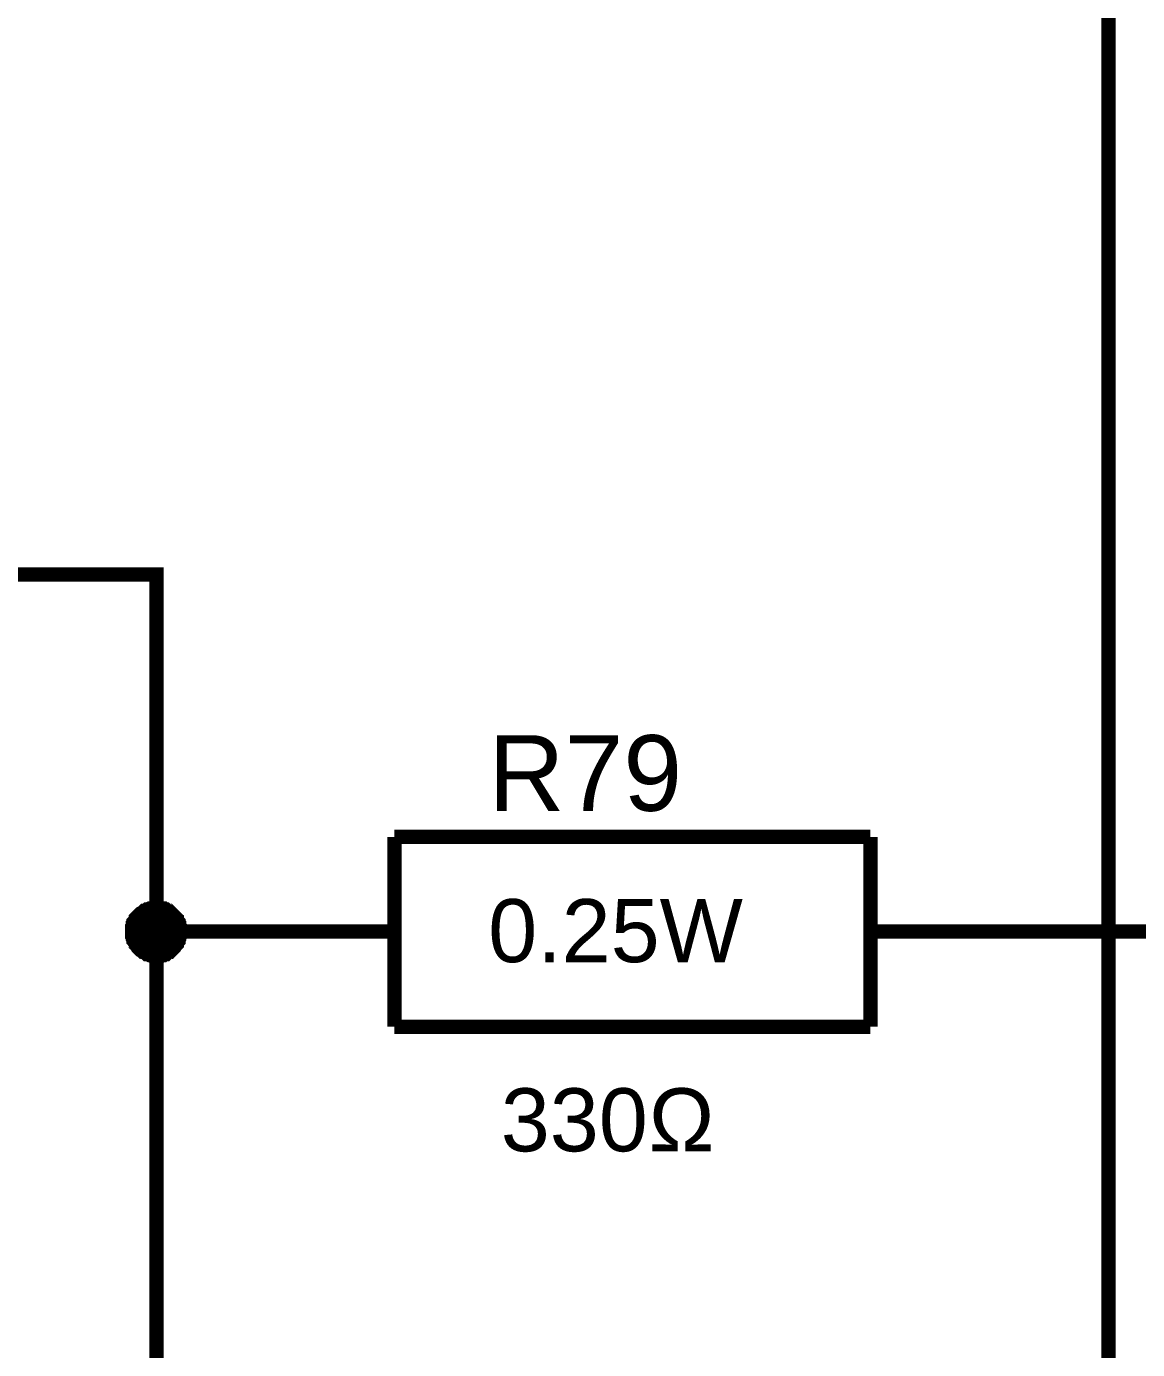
# Model space of a CAD drawing. Header units: millimetres. Extents: x -2024 to 917, y -725 to 13.
# Drawn here: x -1881.66 to -1858.32, y -310.44 to -282.65 of the extents above; entities that cross this region are included whole.
import ezdxf

# ---------------------------------------------------------------- set-up
doc = ezdxf.new("R2010")
doc.units = ezdxf.units.MM
doc.styles.get("Standard").update_dxf_attribs({"font": 'arial.ttf'})

msp = doc.modelspace()

# ---------------------------------------------------------------- linework, layer by layer
at = {"color": 7}
for points, const_width in [([(-1858.934, -271.671), (-1858.934, -311.661), (-1858.934, -314.161)], 0.3), ([(-1886.425, -294.158), (-1878.928, -294.158), (-1878.928, -301.659)], 0.3), ([(-1873.929, -299.672), (-1873.929, -303.663)], 0.3), ([(-1873.929, -299.672), (-1863.932, -299.672)], 0.3), ([(-1863.932, -299.672), (-1863.932, -303.663)], 0.3), ([(-1879.441, -301.659), (-1879.441, -301.626), (-1879.441, -301.61), (-1879.441, -301.577), (-1879.424, -301.56), (-1879.424, -301.527), (-1879.424, -301.51), (-1879.407, -301.494), (-1879.407, -301.461), (-1879.391, -301.444), (-1879.374, -301.427), (-1879.358, -301.394), (-1879.358, -301.378), (-1879.341, -301.361), (-1879.325, -301.345), (-1879.308, -301.328), (-1879.292, -301.312), (-1879.275, -301.295), (-1879.259, -301.278), (-1879.225, -301.262), (-1879.209, -301.245), (-1879.192, -301.229), (-1879.176, -301.229), (-1879.143, -301.212), (-1879.126, -301.196), (-1879.11, -301.196), (-1879.076, -301.179), (-1879.06, -301.179), (-1879.027, -301.179), (-1879.01, -301.163), (-1878.977, -301.163), (-1878.961, -301.163), (-1878.928, -301.163)], 0.3), ([(-1879.441, -301.659), (-1879.441, -301.626), (-1879.441, -301.61), (-1879.441, -301.577), (-1879.424, -301.56), (-1879.424, -301.527), (-1879.424, -301.51), (-1879.407, -301.494), (-1879.407, -301.461), (-1879.391, -301.444), (-1879.374, -301.427), (-1879.358, -301.394), (-1879.358, -301.378), (-1879.341, -301.361), (-1879.325, -301.345), (-1879.308, -301.328), (-1879.292, -301.312), (-1879.275, -301.295), (-1879.259, -301.278), (-1879.225, -301.262), (-1879.209, -301.245), (-1879.192, -301.229), (-1879.176, -301.229), (-1879.143, -301.212), (-1879.126, -301.196), (-1879.11, -301.196), (-1879.076, -301.179), (-1879.06, -301.179), (-1879.027, -301.179), (-1879.01, -301.163), (-1878.977, -301.163), (-1878.961, -301.163), (-1878.928, -301.163)], 0.3), ([(-1879.441, -301.659), (-1879.441, -301.626), (-1879.441, -301.61), (-1879.441, -301.577), (-1879.424, -301.56), (-1879.424, -301.527), (-1879.424, -301.51), (-1879.407, -301.494), (-1879.407, -301.461), (-1879.391, -301.444), (-1879.374, -301.427), (-1879.358, -301.394), (-1879.358, -301.378), (-1879.341, -301.361), (-1879.325, -301.345), (-1879.308, -301.328), (-1879.292, -301.312), (-1879.275, -301.295), (-1879.259, -301.278), (-1879.225, -301.262), (-1879.209, -301.245), (-1879.192, -301.229), (-1879.176, -301.229), (-1879.143, -301.212), (-1879.126, -301.196), (-1879.11, -301.196), (-1879.076, -301.179), (-1879.06, -301.179), (-1879.027, -301.179), (-1879.01, -301.163), (-1878.977, -301.163), (-1878.961, -301.163), (-1878.928, -301.163)], 0.3), ([(-1879.441, -301.659), (-1879.441, -301.626), (-1879.441, -301.61), (-1879.441, -301.577), (-1879.424, -301.56), (-1879.424, -301.527), (-1879.424, -301.51), (-1879.407, -301.494), (-1879.407, -301.461), (-1879.391, -301.444), (-1879.374, -301.427), (-1879.358, -301.394), (-1879.358, -301.378), (-1879.341, -301.361), (-1879.325, -301.345), (-1879.308, -301.328), (-1879.292, -301.312), (-1879.275, -301.295), (-1879.259, -301.278), (-1879.225, -301.262), (-1879.209, -301.245), (-1879.192, -301.229), (-1879.176, -301.229), (-1879.143, -301.212), (-1879.126, -301.196), (-1879.11, -301.196), (-1879.076, -301.179), (-1879.06, -301.179), (-1879.027, -301.179), (-1879.01, -301.163), (-1878.977, -301.163), (-1878.961, -301.163), (-1878.928, -301.163)], 0.3), ([(-1878.928, -301.163), (-1878.928, -301.163)], 0.3), ([(-1878.928, -301.163), (-1878.894, -301.163), (-1878.878, -301.163), (-1878.845, -301.163), (-1878.828, -301.179), (-1878.795, -301.179), (-1878.779, -301.179), (-1878.762, -301.196), (-1878.729, -301.196), (-1878.712, -301.212), (-1878.696, -301.229), (-1878.663, -301.229), (-1878.646, -301.245), (-1878.63, -301.262), (-1878.613, -301.278), (-1878.596, -301.295), (-1878.58, -301.312), (-1878.563, -301.328), (-1878.547, -301.345), (-1878.53, -301.361), (-1878.514, -301.378), (-1878.497, -301.394), (-1878.497, -301.427), (-1878.481, -301.444), (-1878.464, -301.461), (-1878.464, -301.494), (-1878.448, -301.51), (-1878.448, -301.527), (-1878.448, -301.56), (-1878.431, -301.577), (-1878.431, -301.61), (-1878.431, -301.626), (-1878.431, -301.659)], 0.3), ([(-1878.928, -301.163), (-1878.928, -301.163)], 0.3), ([(-1878.928, -301.163), (-1878.894, -301.163), (-1878.878, -301.163), (-1878.845, -301.163), (-1878.828, -301.179), (-1878.795, -301.179), (-1878.779, -301.179), (-1878.762, -301.196), (-1878.729, -301.196), (-1878.712, -301.212), (-1878.696, -301.229), (-1878.663, -301.229), (-1878.646, -301.245), (-1878.63, -301.262), (-1878.613, -301.278), (-1878.596, -301.295), (-1878.58, -301.312), (-1878.563, -301.328), (-1878.547, -301.345), (-1878.53, -301.361), (-1878.514, -301.378), (-1878.497, -301.394), (-1878.497, -301.427), (-1878.481, -301.444), (-1878.464, -301.461), (-1878.464, -301.494), (-1878.448, -301.51), (-1878.448, -301.527), (-1878.448, -301.56), (-1878.431, -301.577), (-1878.431, -301.61), (-1878.431, -301.626), (-1878.431, -301.659)], 0.3), ([(-1878.928, -301.163), (-1878.928, -301.163)], 0.3), ([(-1878.928, -301.163), (-1878.894, -301.163), (-1878.878, -301.163), (-1878.845, -301.163), (-1878.828, -301.179), (-1878.795, -301.179), (-1878.779, -301.179), (-1878.762, -301.196), (-1878.729, -301.196), (-1878.712, -301.212), (-1878.696, -301.229), (-1878.663, -301.229), (-1878.646, -301.245), (-1878.63, -301.262), (-1878.613, -301.278), (-1878.596, -301.295), (-1878.58, -301.312), (-1878.563, -301.328), (-1878.547, -301.345), (-1878.53, -301.361), (-1878.514, -301.378), (-1878.497, -301.394), (-1878.497, -301.427), (-1878.481, -301.444), (-1878.464, -301.461), (-1878.464, -301.494), (-1878.448, -301.51), (-1878.448, -301.527), (-1878.448, -301.56), (-1878.431, -301.577), (-1878.431, -301.61), (-1878.431, -301.626), (-1878.431, -301.659)], 0.3), ([(-1878.928, -301.163), (-1878.928, -301.163)], 0.3), ([(-1878.928, -301.163), (-1878.894, -301.163), (-1878.878, -301.163), (-1878.845, -301.163), (-1878.828, -301.179), (-1878.795, -301.179), (-1878.779, -301.179), (-1878.762, -301.196), (-1878.729, -301.196), (-1878.712, -301.212), (-1878.696, -301.229), (-1878.663, -301.229), (-1878.646, -301.245), (-1878.63, -301.262), (-1878.613, -301.278), (-1878.596, -301.295), (-1878.58, -301.312), (-1878.563, -301.328), (-1878.547, -301.345), (-1878.53, -301.361), (-1878.514, -301.378), (-1878.497, -301.394), (-1878.497, -301.427), (-1878.481, -301.444), (-1878.464, -301.461), (-1878.464, -301.494), (-1878.448, -301.51), (-1878.448, -301.527), (-1878.448, -301.56), (-1878.431, -301.577), (-1878.431, -301.61), (-1878.431, -301.626), (-1878.431, -301.659)], 0.3), ([(-1879.441, -301.659), (-1879.441, -301.626), (-1879.441, -301.61), (-1879.441, -301.577), (-1879.424, -301.56), (-1879.424, -301.527), (-1879.424, -301.51), (-1879.407, -301.494), (-1879.407, -301.461), (-1879.391, -301.444), (-1879.374, -301.427), (-1879.358, -301.394), (-1879.358, -301.378), (-1879.341, -301.361), (-1879.325, -301.345), (-1879.308, -301.328), (-1879.292, -301.312), (-1879.275, -301.295), (-1879.259, -301.278), (-1879.225, -301.262), (-1879.209, -301.245), (-1879.192, -301.229), (-1879.176, -301.229), (-1879.143, -301.212), (-1879.126, -301.196), (-1879.11, -301.196), (-1879.076, -301.179), (-1879.06, -301.179), (-1879.027, -301.179), (-1879.01, -301.163), (-1878.977, -301.163), (-1878.961, -301.163), (-1878.928, -301.163)], 0.0991), ([(-1879.441, -301.659), (-1879.441, -301.626), (-1879.441, -301.61), (-1879.441, -301.577), (-1879.424, -301.56), (-1879.424, -301.527), (-1879.424, -301.51), (-1879.407, -301.494), (-1879.407, -301.461), (-1879.391, -301.444), (-1879.374, -301.427), (-1879.358, -301.394), (-1879.358, -301.378), (-1879.341, -301.361), (-1879.325, -301.345), (-1879.308, -301.328), (-1879.292, -301.312), (-1879.275, -301.295), (-1879.259, -301.278), (-1879.225, -301.262), (-1879.209, -301.245), (-1879.192, -301.229), (-1879.176, -301.229), (-1879.143, -301.212), (-1879.126, -301.196), (-1879.11, -301.196), (-1879.076, -301.179), (-1879.06, -301.179), (-1879.027, -301.179), (-1879.01, -301.163), (-1878.977, -301.163), (-1878.961, -301.163), (-1878.928, -301.163)], 0.0991), ([(-1879.441, -301.659), (-1879.441, -301.626), (-1879.441, -301.61), (-1879.441, -301.577), (-1879.424, -301.56), (-1879.424, -301.527), (-1879.424, -301.51), (-1879.407, -301.494), (-1879.407, -301.461), (-1879.391, -301.444), (-1879.374, -301.427), (-1879.358, -301.394), (-1879.358, -301.378), (-1879.341, -301.361), (-1879.325, -301.345), (-1879.308, -301.328), (-1879.292, -301.312), (-1879.275, -301.295), (-1879.259, -301.278), (-1879.225, -301.262), (-1879.209, -301.245), (-1879.192, -301.229), (-1879.176, -301.229), (-1879.143, -301.212), (-1879.126, -301.196), (-1879.11, -301.196), (-1879.076, -301.179), (-1879.06, -301.179), (-1879.027, -301.179), (-1879.01, -301.163), (-1878.977, -301.163), (-1878.961, -301.163), (-1878.928, -301.163)], 0.0991), ([(-1879.441, -301.659), (-1879.441, -301.626), (-1879.441, -301.61), (-1879.441, -301.577), (-1879.424, -301.56), (-1879.424, -301.527), (-1879.424, -301.51), (-1879.407, -301.494), (-1879.407, -301.461), (-1879.391, -301.444), (-1879.374, -301.427), (-1879.358, -301.394), (-1879.358, -301.378), (-1879.341, -301.361), (-1879.325, -301.345), (-1879.308, -301.328), (-1879.292, -301.312), (-1879.275, -301.295), (-1879.259, -301.278), (-1879.225, -301.262), (-1879.209, -301.245), (-1879.192, -301.229), (-1879.176, -301.229), (-1879.143, -301.212), (-1879.126, -301.196), (-1879.11, -301.196), (-1879.076, -301.179), (-1879.06, -301.179), (-1879.027, -301.179), (-1879.01, -301.163), (-1878.977, -301.163), (-1878.961, -301.163), (-1878.928, -301.163)], 0.0991), ([(-1878.928, -301.163), (-1878.928, -301.163)], 0.0991), ([(-1878.928, -301.163), (-1878.894, -301.163), (-1878.878, -301.163), (-1878.845, -301.163), (-1878.828, -301.179), (-1878.795, -301.179), (-1878.779, -301.179), (-1878.762, -301.196), (-1878.729, -301.196), (-1878.712, -301.212), (-1878.696, -301.229), (-1878.663, -301.229), (-1878.646, -301.245), (-1878.63, -301.262), (-1878.613, -301.278), (-1878.596, -301.295), (-1878.58, -301.312), (-1878.563, -301.328), (-1878.547, -301.345), (-1878.53, -301.361), (-1878.514, -301.378), (-1878.497, -301.394), (-1878.497, -301.427), (-1878.481, -301.444), (-1878.464, -301.461), (-1878.464, -301.494), (-1878.448, -301.51), (-1878.448, -301.527), (-1878.448, -301.56), (-1878.431, -301.577), (-1878.431, -301.61), (-1878.431, -301.626), (-1878.431, -301.659)], 0.0991), ([(-1878.928, -301.163), (-1878.928, -301.163)], 0.0991), ([(-1878.928, -301.163), (-1878.894, -301.163), (-1878.878, -301.163), (-1878.845, -301.163), (-1878.828, -301.179), (-1878.795, -301.179), (-1878.779, -301.179), (-1878.762, -301.196), (-1878.729, -301.196), (-1878.712, -301.212), (-1878.696, -301.229), (-1878.663, -301.229), (-1878.646, -301.245), (-1878.63, -301.262), (-1878.613, -301.278), (-1878.596, -301.295), (-1878.58, -301.312), (-1878.563, -301.328), (-1878.547, -301.345), (-1878.53, -301.361), (-1878.514, -301.378), (-1878.497, -301.394), (-1878.497, -301.427), (-1878.481, -301.444), (-1878.464, -301.461), (-1878.464, -301.494), (-1878.448, -301.51), (-1878.448, -301.527), (-1878.448, -301.56), (-1878.431, -301.577), (-1878.431, -301.61), (-1878.431, -301.626), (-1878.431, -301.659)], 0.0991), ([(-1878.928, -301.163), (-1878.928, -301.163)], 0.0991), ([(-1878.928, -301.163), (-1878.894, -301.163), (-1878.878, -301.163), (-1878.845, -301.163), (-1878.828, -301.179), (-1878.795, -301.179), (-1878.779, -301.179), (-1878.762, -301.196), (-1878.729, -301.196), (-1878.712, -301.212), (-1878.696, -301.229), (-1878.663, -301.229), (-1878.646, -301.245), (-1878.63, -301.262), (-1878.613, -301.278), (-1878.596, -301.295), (-1878.58, -301.312), (-1878.563, -301.328), (-1878.547, -301.345), (-1878.53, -301.361), (-1878.514, -301.378), (-1878.497, -301.394), (-1878.497, -301.427), (-1878.481, -301.444), (-1878.464, -301.461), (-1878.464, -301.494), (-1878.448, -301.51), (-1878.448, -301.527), (-1878.448, -301.56), (-1878.431, -301.577), (-1878.431, -301.61), (-1878.431, -301.626), (-1878.431, -301.659)], 0.0991), ([(-1878.928, -301.163), (-1878.928, -301.163)], 0.0991), ([(-1878.928, -301.163), (-1878.894, -301.163), (-1878.878, -301.163), (-1878.845, -301.163), (-1878.828, -301.179), (-1878.795, -301.179), (-1878.779, -301.179), (-1878.762, -301.196), (-1878.729, -301.196), (-1878.712, -301.212), (-1878.696, -301.229), (-1878.663, -301.229), (-1878.646, -301.245), (-1878.63, -301.262), (-1878.613, -301.278), (-1878.596, -301.295), (-1878.58, -301.312), (-1878.563, -301.328), (-1878.547, -301.345), (-1878.53, -301.361), (-1878.514, -301.378), (-1878.497, -301.394), (-1878.497, -301.427), (-1878.481, -301.444), (-1878.464, -301.461), (-1878.464, -301.494), (-1878.448, -301.51), (-1878.448, -301.527), (-1878.448, -301.56), (-1878.431, -301.577), (-1878.431, -301.61), (-1878.431, -301.626), (-1878.431, -301.659)], 0.0991), ([(-1878.928, -302.173), (-1878.961, -302.173), (-1878.977, -302.173), (-1879.01, -302.173), (-1879.027, -302.156), (-1879.06, -302.156), (-1879.076, -302.156), (-1879.11, -302.14), (-1879.126, -302.14), (-1879.143, -302.123), (-1879.176, -302.106), (-1879.192, -302.09), (-1879.209, -302.09), (-1879.225, -302.073), (-1879.259, -302.057), (-1879.275, -302.04), (-1879.292, -302.024), (-1879.308, -302.007), (-1879.325, -301.99), (-1879.341, -301.957), (-1879.358, -301.941), (-1879.358, -301.924), (-1879.374, -301.908), (-1879.391, -301.875), (-1879.407, -301.858), (-1879.407, -301.841), (-1879.424, -301.808), (-1879.424, -301.792), (-1879.424, -301.759), (-1879.441, -301.742), (-1879.441, -301.709), (-1879.441, -301.692), (-1879.441, -301.659)], 0.3), ([(-1879.441, -301.659), (-1879.441, -301.659)], 0.3), ([(-1878.928, -302.173), (-1878.961, -302.173), (-1878.977, -302.173), (-1879.01, -302.173), (-1879.027, -302.156), (-1879.06, -302.156), (-1879.076, -302.156), (-1879.11, -302.14), (-1879.126, -302.14), (-1879.143, -302.123), (-1879.176, -302.106), (-1879.192, -302.09), (-1879.209, -302.09), (-1879.225, -302.073), (-1879.259, -302.057), (-1879.275, -302.04), (-1879.292, -302.024), (-1879.308, -302.007), (-1879.325, -301.99), (-1879.341, -301.957), (-1879.358, -301.941), (-1879.358, -301.924), (-1879.374, -301.908), (-1879.391, -301.875), (-1879.407, -301.858), (-1879.407, -301.841), (-1879.424, -301.808), (-1879.424, -301.792), (-1879.424, -301.759), (-1879.441, -301.742), (-1879.441, -301.709), (-1879.441, -301.692), (-1879.441, -301.659)], 0.3), ([(-1879.441, -301.659), (-1879.441, -301.659)], 0.3), ([(-1878.928, -302.173), (-1878.961, -302.173), (-1878.977, -302.173), (-1879.01, -302.173), (-1879.027, -302.156), (-1879.06, -302.156), (-1879.076, -302.156), (-1879.11, -302.14), (-1879.126, -302.14), (-1879.143, -302.123), (-1879.176, -302.106), (-1879.192, -302.09), (-1879.209, -302.09), (-1879.225, -302.073), (-1879.259, -302.057), (-1879.275, -302.04), (-1879.292, -302.024), (-1879.308, -302.007), (-1879.325, -301.99), (-1879.341, -301.957), (-1879.358, -301.941), (-1879.358, -301.924), (-1879.374, -301.908), (-1879.391, -301.875), (-1879.407, -301.858), (-1879.407, -301.841), (-1879.424, -301.808), (-1879.424, -301.792), (-1879.424, -301.759), (-1879.441, -301.742), (-1879.441, -301.709), (-1879.441, -301.692), (-1879.441, -301.659)], 0.3), ([(-1879.441, -301.659), (-1879.441, -301.659)], 0.3), ([(-1878.928, -302.173), (-1878.961, -302.173), (-1878.977, -302.173), (-1879.01, -302.173), (-1879.027, -302.156), (-1879.06, -302.156), (-1879.076, -302.156), (-1879.11, -302.14), (-1879.126, -302.14), (-1879.143, -302.123), (-1879.176, -302.106), (-1879.192, -302.09), (-1879.209, -302.09), (-1879.225, -302.073), (-1879.259, -302.057), (-1879.275, -302.04), (-1879.292, -302.024), (-1879.308, -302.007), (-1879.325, -301.99), (-1879.341, -301.957), (-1879.358, -301.941), (-1879.358, -301.924), (-1879.374, -301.908), (-1879.391, -301.875), (-1879.407, -301.858), (-1879.407, -301.841), (-1879.424, -301.808), (-1879.424, -301.792), (-1879.424, -301.759), (-1879.441, -301.742), (-1879.441, -301.709), (-1879.441, -301.692), (-1879.441, -301.659)], 0.3), ([(-1879.441, -301.659), (-1879.441, -301.659)], 0.3), ([(-1866.431, -316.662), (-1878.928, -316.662), (-1878.928, -301.659), (-1876.428, -301.659)], 0.3), ([(-1878.431, -301.659), (-1878.431, -301.692), (-1878.431, -301.709), (-1878.431, -301.742), (-1878.448, -301.759), (-1878.448, -301.792), (-1878.448, -301.808), (-1878.464, -301.841), (-1878.464, -301.858), (-1878.481, -301.875), (-1878.497, -301.908), (-1878.497, -301.924), (-1878.514, -301.941), (-1878.53, -301.957), (-1878.547, -301.99), (-1878.563, -302.007), (-1878.58, -302.024), (-1878.596, -302.04), (-1878.613, -302.057), (-1878.63, -302.073), (-1878.646, -302.09), (-1878.663, -302.09), (-1878.696, -302.106), (-1878.712, -302.123), (-1878.729, -302.14), (-1878.762, -302.14), (-1878.779, -302.156), (-1878.795, -302.156), (-1878.828, -302.156), (-1878.845, -302.173), (-1878.878, -302.173), (-1878.894, -302.173), (-1878.928, -302.173)], 0.3), ([(-1878.431, -301.659), (-1878.431, -301.692), (-1878.431, -301.709), (-1878.431, -301.742), (-1878.448, -301.759), (-1878.448, -301.792), (-1878.448, -301.808), (-1878.464, -301.841), (-1878.464, -301.858), (-1878.481, -301.875), (-1878.497, -301.908), (-1878.497, -301.924), (-1878.514, -301.941), (-1878.53, -301.957), (-1878.547, -301.99), (-1878.563, -302.007), (-1878.58, -302.024), (-1878.596, -302.04), (-1878.613, -302.057), (-1878.63, -302.073), (-1878.646, -302.09), (-1878.663, -302.09), (-1878.696, -302.106), (-1878.712, -302.123), (-1878.729, -302.14), (-1878.762, -302.14), (-1878.779, -302.156), (-1878.795, -302.156), (-1878.828, -302.156), (-1878.845, -302.173), (-1878.878, -302.173), (-1878.894, -302.173), (-1878.928, -302.173)], 0.3), ([(-1878.431, -301.659), (-1878.431, -301.692), (-1878.431, -301.709), (-1878.431, -301.742), (-1878.448, -301.759), (-1878.448, -301.792), (-1878.448, -301.808), (-1878.464, -301.841), (-1878.464, -301.858), (-1878.481, -301.875), (-1878.497, -301.908), (-1878.497, -301.924), (-1878.514, -301.941), (-1878.53, -301.957), (-1878.547, -301.99), (-1878.563, -302.007), (-1878.58, -302.024), (-1878.596, -302.04), (-1878.613, -302.057), (-1878.63, -302.073), (-1878.646, -302.09), (-1878.663, -302.09), (-1878.696, -302.106), (-1878.712, -302.123), (-1878.729, -302.14), (-1878.762, -302.14), (-1878.779, -302.156), (-1878.795, -302.156), (-1878.828, -302.156), (-1878.845, -302.173), (-1878.878, -302.173), (-1878.894, -302.173), (-1878.928, -302.173)], 0.3), ([(-1878.431, -301.659), (-1878.431, -301.692), (-1878.431, -301.709), (-1878.431, -301.742), (-1878.448, -301.759), (-1878.448, -301.792), (-1878.448, -301.808), (-1878.464, -301.841), (-1878.464, -301.858), (-1878.481, -301.875), (-1878.497, -301.908), (-1878.497, -301.924), (-1878.514, -301.941), (-1878.53, -301.957), (-1878.547, -301.99), (-1878.563, -302.007), (-1878.58, -302.024), (-1878.596, -302.04), (-1878.613, -302.057), (-1878.63, -302.073), (-1878.646, -302.09), (-1878.663, -302.09), (-1878.696, -302.106), (-1878.712, -302.123), (-1878.729, -302.14), (-1878.762, -302.14), (-1878.779, -302.156), (-1878.795, -302.156), (-1878.828, -302.156), (-1878.845, -302.173), (-1878.878, -302.173), (-1878.894, -302.173), (-1878.928, -302.173)], 0.3), ([(-1878.431, -301.659), (-1878.431, -301.659), (-1878.431, -301.659), (-1878.431, -301.659), (-1878.431, -301.659), (-1878.431, -301.659), (-1878.431, -301.659), (-1878.431, -301.659), (-1878.431, -301.659), (-1878.431, -301.659), (-1878.431, -301.659), (-1878.431, -301.659), (-1878.431, -301.659), (-1878.431, -301.659), (-1878.431, -301.659), (-1878.431, -301.659), (-1878.431, -301.659), (-1878.431, -301.659), (-1878.431, -301.659), (-1878.431, -301.659), (-1878.431, -301.659), (-1878.431, -301.659), (-1878.431, -301.659), (-1878.431, -301.659), (-1878.431, -301.659), (-1878.431, -301.659), (-1878.431, -301.659), (-1878.431, -301.659), (-1878.431, -301.659), (-1878.431, -301.659), (-1878.431, -301.659), (-1878.431, -301.659), (-1878.431, -301.659)], 0.3), ([(-1878.431, -301.659), (-1878.431, -301.659)], 0.3), ([(-1878.431, -301.659), (-1878.431, -301.659), (-1878.431, -301.659), (-1878.431, -301.659), (-1878.431, -301.659), (-1878.431, -301.659), (-1878.431, -301.659), (-1878.431, -301.659), (-1878.431, -301.659), (-1878.431, -301.659), (-1878.431, -301.659), (-1878.431, -301.659), (-1878.431, -301.659), (-1878.431, -301.659), (-1878.431, -301.659), (-1878.431, -301.659), (-1878.431, -301.659), (-1878.431, -301.659), (-1878.431, -301.659), (-1878.431, -301.659), (-1878.431, -301.659), (-1878.431, -301.659), (-1878.431, -301.659), (-1878.431, -301.659), (-1878.431, -301.659), (-1878.431, -301.659), (-1878.431, -301.659), (-1878.431, -301.659), (-1878.431, -301.659), (-1878.431, -301.659), (-1878.431, -301.659), (-1878.431, -301.659), (-1878.431, -301.659)], 0.3), ([(-1878.431, -301.659), (-1878.431, -301.659)], 0.3), ([(-1878.431, -301.659), (-1878.431, -301.659), (-1878.431, -301.659), (-1878.431, -301.659), (-1878.431, -301.659), (-1878.431, -301.659), (-1878.431, -301.659), (-1878.431, -301.659), (-1878.431, -301.659), (-1878.431, -301.659), (-1878.431, -301.659), (-1878.431, -301.659), (-1878.431, -301.659), (-1878.431, -301.659), (-1878.431, -301.659), (-1878.431, -301.659), (-1878.431, -301.659), (-1878.431, -301.659), (-1878.431, -301.659), (-1878.431, -301.659), (-1878.431, -301.659), (-1878.431, -301.659), (-1878.431, -301.659), (-1878.431, -301.659), (-1878.431, -301.659), (-1878.431, -301.659), (-1878.431, -301.659), (-1878.431, -301.659), (-1878.431, -301.659), (-1878.431, -301.659), (-1878.431, -301.659), (-1878.431, -301.659), (-1878.431, -301.659)], 0.3), ([(-1878.431, -301.659), (-1878.431, -301.659)], 0.3), ([(-1878.431, -301.659), (-1878.431, -301.659), (-1878.431, -301.659), (-1878.431, -301.659), (-1878.431, -301.659), (-1878.431, -301.659), (-1878.431, -301.659), (-1878.431, -301.659), (-1878.431, -301.659), (-1878.431, -301.659), (-1878.431, -301.659), (-1878.431, -301.659), (-1878.431, -301.659), (-1878.431, -301.659), (-1878.431, -301.659), (-1878.431, -301.659), (-1878.431, -301.659), (-1878.431, -301.659), (-1878.431, -301.659), (-1878.431, -301.659), (-1878.431, -301.659), (-1878.431, -301.659), (-1878.431, -301.659), (-1878.431, -301.659), (-1878.431, -301.659), (-1878.431, -301.659), (-1878.431, -301.659), (-1878.431, -301.659), (-1878.431, -301.659), (-1878.431, -301.659), (-1878.431, -301.659), (-1878.431, -301.659), (-1878.431, -301.659)], 0.3), ([(-1878.431, -301.659), (-1878.431, -301.659)], 0.3), ([(-1873.929, -301.659), (-1876.428, -301.659)], 0.3), ([(-1863.932, -301.659), (-1861.433, -301.659)], 0.3), ([(-1861.433, -301.659), (-1856.451, -301.659)], 0.3), ([(-1878.928, -302.173), (-1878.961, -302.173), (-1878.977, -302.173), (-1879.01, -302.173), (-1879.027, -302.156), (-1879.06, -302.156), (-1879.076, -302.156), (-1879.11, -302.14), (-1879.126, -302.14), (-1879.143, -302.123), (-1879.176, -302.106), (-1879.192, -302.09), (-1879.209, -302.09), (-1879.225, -302.073), (-1879.259, -302.057), (-1879.275, -302.04), (-1879.292, -302.024), (-1879.308, -302.007), (-1879.325, -301.99), (-1879.341, -301.957), (-1879.358, -301.941), (-1879.358, -301.924), (-1879.374, -301.908), (-1879.391, -301.875), (-1879.407, -301.858), (-1879.407, -301.841), (-1879.424, -301.808), (-1879.424, -301.792), (-1879.424, -301.759), (-1879.441, -301.742), (-1879.441, -301.709), (-1879.441, -301.692), (-1879.441, -301.659)], 0.0991), ([(-1879.441, -301.659), (-1879.441, -301.659)], 0.0991), ([(-1878.928, -302.173), (-1878.961, -302.173), (-1878.977, -302.173), (-1879.01, -302.173), (-1879.027, -302.156), (-1879.06, -302.156), (-1879.076, -302.156), (-1879.11, -302.14), (-1879.126, -302.14), (-1879.143, -302.123), (-1879.176, -302.106), (-1879.192, -302.09), (-1879.209, -302.09), (-1879.225, -302.073), (-1879.259, -302.057), (-1879.275, -302.04), (-1879.292, -302.024), (-1879.308, -302.007), (-1879.325, -301.99), (-1879.341, -301.957), (-1879.358, -301.941), (-1879.358, -301.924), (-1879.374, -301.908), (-1879.391, -301.875), (-1879.407, -301.858), (-1879.407, -301.841), (-1879.424, -301.808), (-1879.424, -301.792), (-1879.424, -301.759), (-1879.441, -301.742), (-1879.441, -301.709), (-1879.441, -301.692), (-1879.441, -301.659)], 0.0991), ([(-1879.441, -301.659), (-1879.441, -301.659)], 0.0991), ([(-1878.928, -302.173), (-1878.961, -302.173), (-1878.977, -302.173), (-1879.01, -302.173), (-1879.027, -302.156), (-1879.06, -302.156), (-1879.076, -302.156), (-1879.11, -302.14), (-1879.126, -302.14), (-1879.143, -302.123), (-1879.176, -302.106), (-1879.192, -302.09), (-1879.209, -302.09), (-1879.225, -302.073), (-1879.259, -302.057), (-1879.275, -302.04), (-1879.292, -302.024), (-1879.308, -302.007), (-1879.325, -301.99), (-1879.341, -301.957), (-1879.358, -301.941), (-1879.358, -301.924), (-1879.374, -301.908), (-1879.391, -301.875), (-1879.407, -301.858), (-1879.407, -301.841), (-1879.424, -301.808), (-1879.424, -301.792), (-1879.424, -301.759), (-1879.441, -301.742), (-1879.441, -301.709), (-1879.441, -301.692), (-1879.441, -301.659)], 0.0991), ([(-1879.441, -301.659), (-1879.441, -301.659)], 0.0991), ([(-1878.928, -302.173), (-1878.961, -302.173), (-1878.977, -302.173), (-1879.01, -302.173), (-1879.027, -302.156), (-1879.06, -302.156), (-1879.076, -302.156), (-1879.11, -302.14), (-1879.126, -302.14), (-1879.143, -302.123), (-1879.176, -302.106), (-1879.192, -302.09), (-1879.209, -302.09), (-1879.225, -302.073), (-1879.259, -302.057), (-1879.275, -302.04), (-1879.292, -302.024), (-1879.308, -302.007), (-1879.325, -301.99), (-1879.341, -301.957), (-1879.358, -301.941), (-1879.358, -301.924), (-1879.374, -301.908), (-1879.391, -301.875), (-1879.407, -301.858), (-1879.407, -301.841), (-1879.424, -301.808), (-1879.424, -301.792), (-1879.424, -301.759), (-1879.441, -301.742), (-1879.441, -301.709), (-1879.441, -301.692), (-1879.441, -301.659)], 0.0991), ([(-1879.441, -301.659), (-1879.441, -301.659)], 0.0991), ([(-1878.431, -301.659), (-1878.431, -301.692), (-1878.431, -301.709), (-1878.431, -301.742), (-1878.448, -301.759), (-1878.448, -301.792), (-1878.448, -301.808), (-1878.464, -301.841), (-1878.464, -301.858), (-1878.481, -301.875), (-1878.497, -301.908), (-1878.497, -301.924), (-1878.514, -301.941), (-1878.53, -301.957), (-1878.547, -301.99), (-1878.563, -302.007), (-1878.58, -302.024), (-1878.596, -302.04), (-1878.613, -302.057), (-1878.63, -302.073), (-1878.646, -302.09), (-1878.663, -302.09), (-1878.696, -302.106), (-1878.712, -302.123), (-1878.729, -302.14), (-1878.762, -302.14), (-1878.779, -302.156), (-1878.795, -302.156), (-1878.828, -302.156), (-1878.845, -302.173), (-1878.878, -302.173), (-1878.894, -302.173), (-1878.928, -302.173)], 0.0991), ([(-1878.431, -301.659), (-1878.431, -301.692), (-1878.431, -301.709), (-1878.431, -301.742), (-1878.448, -301.759), (-1878.448, -301.792), (-1878.448, -301.808), (-1878.464, -301.841), (-1878.464, -301.858), (-1878.481, -301.875), (-1878.497, -301.908), (-1878.497, -301.924), (-1878.514, -301.941), (-1878.53, -301.957), (-1878.547, -301.99), (-1878.563, -302.007), (-1878.58, -302.024), (-1878.596, -302.04), (-1878.613, -302.057), (-1878.63, -302.073), (-1878.646, -302.09), (-1878.663, -302.09), (-1878.696, -302.106), (-1878.712, -302.123), (-1878.729, -302.14), (-1878.762, -302.14), (-1878.779, -302.156), (-1878.795, -302.156), (-1878.828, -302.156), (-1878.845, -302.173), (-1878.878, -302.173), (-1878.894, -302.173), (-1878.928, -302.173)], 0.0991), ([(-1878.431, -301.659), (-1878.431, -301.692), (-1878.431, -301.709), (-1878.431, -301.742), (-1878.448, -301.759), (-1878.448, -301.792), (-1878.448, -301.808), (-1878.464, -301.841), (-1878.464, -301.858), (-1878.481, -301.875), (-1878.497, -301.908), (-1878.497, -301.924), (-1878.514, -301.941), (-1878.53, -301.957), (-1878.547, -301.99), (-1878.563, -302.007), (-1878.58, -302.024), (-1878.596, -302.04), (-1878.613, -302.057), (-1878.63, -302.073), (-1878.646, -302.09), (-1878.663, -302.09), (-1878.696, -302.106), (-1878.712, -302.123), (-1878.729, -302.14), (-1878.762, -302.14), (-1878.779, -302.156), (-1878.795, -302.156), (-1878.828, -302.156), (-1878.845, -302.173), (-1878.878, -302.173), (-1878.894, -302.173), (-1878.928, -302.173)], 0.0991), ([(-1878.431, -301.659), (-1878.431, -301.692), (-1878.431, -301.709), (-1878.431, -301.742), (-1878.448, -301.759), (-1878.448, -301.792), (-1878.448, -301.808), (-1878.464, -301.841), (-1878.464, -301.858), (-1878.481, -301.875), (-1878.497, -301.908), (-1878.497, -301.924), (-1878.514, -301.941), (-1878.53, -301.957), (-1878.547, -301.99), (-1878.563, -302.007), (-1878.58, -302.024), (-1878.596, -302.04), (-1878.613, -302.057), (-1878.63, -302.073), (-1878.646, -302.09), (-1878.663, -302.09), (-1878.696, -302.106), (-1878.712, -302.123), (-1878.729, -302.14), (-1878.762, -302.14), (-1878.779, -302.156), (-1878.795, -302.156), (-1878.828, -302.156), (-1878.845, -302.173), (-1878.878, -302.173), (-1878.894, -302.173), (-1878.928, -302.173)], 0.0991), ([(-1878.431, -301.659), (-1878.431, -301.659), (-1878.431, -301.659), (-1878.431, -301.659), (-1878.431, -301.659), (-1878.431, -301.659), (-1878.431, -301.659), (-1878.431, -301.659), (-1878.431, -301.659), (-1878.431, -301.659), (-1878.431, -301.659), (-1878.431, -301.659), (-1878.431, -301.659), (-1878.431, -301.659), (-1878.431, -301.659), (-1878.431, -301.659), (-1878.431, -301.659), (-1878.431, -301.659), (-1878.431, -301.659), (-1878.431, -301.659), (-1878.431, -301.659), (-1878.431, -301.659), (-1878.431, -301.659), (-1878.431, -301.659), (-1878.431, -301.659), (-1878.431, -301.659), (-1878.431, -301.659), (-1878.431, -301.659), (-1878.431, -301.659), (-1878.431, -301.659), (-1878.431, -301.659), (-1878.431, -301.659), (-1878.431, -301.659)], 0.0991), ([(-1878.431, -301.659), (-1878.431, -301.659)], 0.0991), ([(-1878.431, -301.659), (-1878.431, -301.659), (-1878.431, -301.659), (-1878.431, -301.659), (-1878.431, -301.659), (-1878.431, -301.659), (-1878.431, -301.659), (-1878.431, -301.659), (-1878.431, -301.659), (-1878.431, -301.659), (-1878.431, -301.659), (-1878.431, -301.659), (-1878.431, -301.659), (-1878.431, -301.659), (-1878.431, -301.659), (-1878.431, -301.659), (-1878.431, -301.659), (-1878.431, -301.659), (-1878.431, -301.659), (-1878.431, -301.659), (-1878.431, -301.659), (-1878.431, -301.659), (-1878.431, -301.659), (-1878.431, -301.659), (-1878.431, -301.659), (-1878.431, -301.659), (-1878.431, -301.659), (-1878.431, -301.659), (-1878.431, -301.659), (-1878.431, -301.659), (-1878.431, -301.659), (-1878.431, -301.659), (-1878.431, -301.659)], 0.0991), ([(-1878.431, -301.659), (-1878.431, -301.659)], 0.0991), ([(-1878.431, -301.659), (-1878.431, -301.659), (-1878.431, -301.659), (-1878.431, -301.659), (-1878.431, -301.659), (-1878.431, -301.659), (-1878.431, -301.659), (-1878.431, -301.659), (-1878.431, -301.659), (-1878.431, -301.659), (-1878.431, -301.659), (-1878.431, -301.659), (-1878.431, -301.659), (-1878.431, -301.659), (-1878.431, -301.659), (-1878.431, -301.659), (-1878.431, -301.659), (-1878.431, -301.659), (-1878.431, -301.659), (-1878.431, -301.659), (-1878.431, -301.659), (-1878.431, -301.659), (-1878.431, -301.659), (-1878.431, -301.659), (-1878.431, -301.659), (-1878.431, -301.659), (-1878.431, -301.659), (-1878.431, -301.659), (-1878.431, -301.659), (-1878.431, -301.659), (-1878.431, -301.659), (-1878.431, -301.659), (-1878.431, -301.659)], 0.0991), ([(-1878.431, -301.659), (-1878.431, -301.659)], 0.0991), ([(-1878.431, -301.659), (-1878.431, -301.659), (-1878.431, -301.659), (-1878.431, -301.659), (-1878.431, -301.659), (-1878.431, -301.659), (-1878.431, -301.659), (-1878.431, -301.659), (-1878.431, -301.659), (-1878.431, -301.659), (-1878.431, -301.659), (-1878.431, -301.659), (-1878.431, -301.659), (-1878.431, -301.659), (-1878.431, -301.659), (-1878.431, -301.659), (-1878.431, -301.659), (-1878.431, -301.659), (-1878.431, -301.659), (-1878.431, -301.659), (-1878.431, -301.659), (-1878.431, -301.659), (-1878.431, -301.659), (-1878.431, -301.659), (-1878.431, -301.659), (-1878.431, -301.659), (-1878.431, -301.659), (-1878.431, -301.659), (-1878.431, -301.659), (-1878.431, -301.659), (-1878.431, -301.659), (-1878.431, -301.659), (-1878.431, -301.659)], 0.0991), ([(-1878.431, -301.659), (-1878.431, -301.659)], 0.0991), ([(-1873.929, -303.663), (-1863.932, -303.663)], 0.3)]:
    msp.add_lwpolyline(points, dxfattribs=dict(at, const_width=const_width))
at = {"color": 7, "const_width": 0.508}
msp.add_lwpolyline([(-1879.206, -301.658, 1), (-1878.698, -301.658, 1)], format="xyb", close=True, dxfattribs=at)

# ---------------------------------------------------------------- texts
at = {"color": 7}
for s, height, p in [('R79', 1.5897, (-1871.96, -299.126)), ('0.25W', 1.3247, (-1871.96, -302.305)), ('330Ω', 1.3247, (-1871.695, -306.279))]:
    msp.add_text(s, height=height, dxfattribs=at).set_placement(p)

doc.saveas('drawing.dxf')
